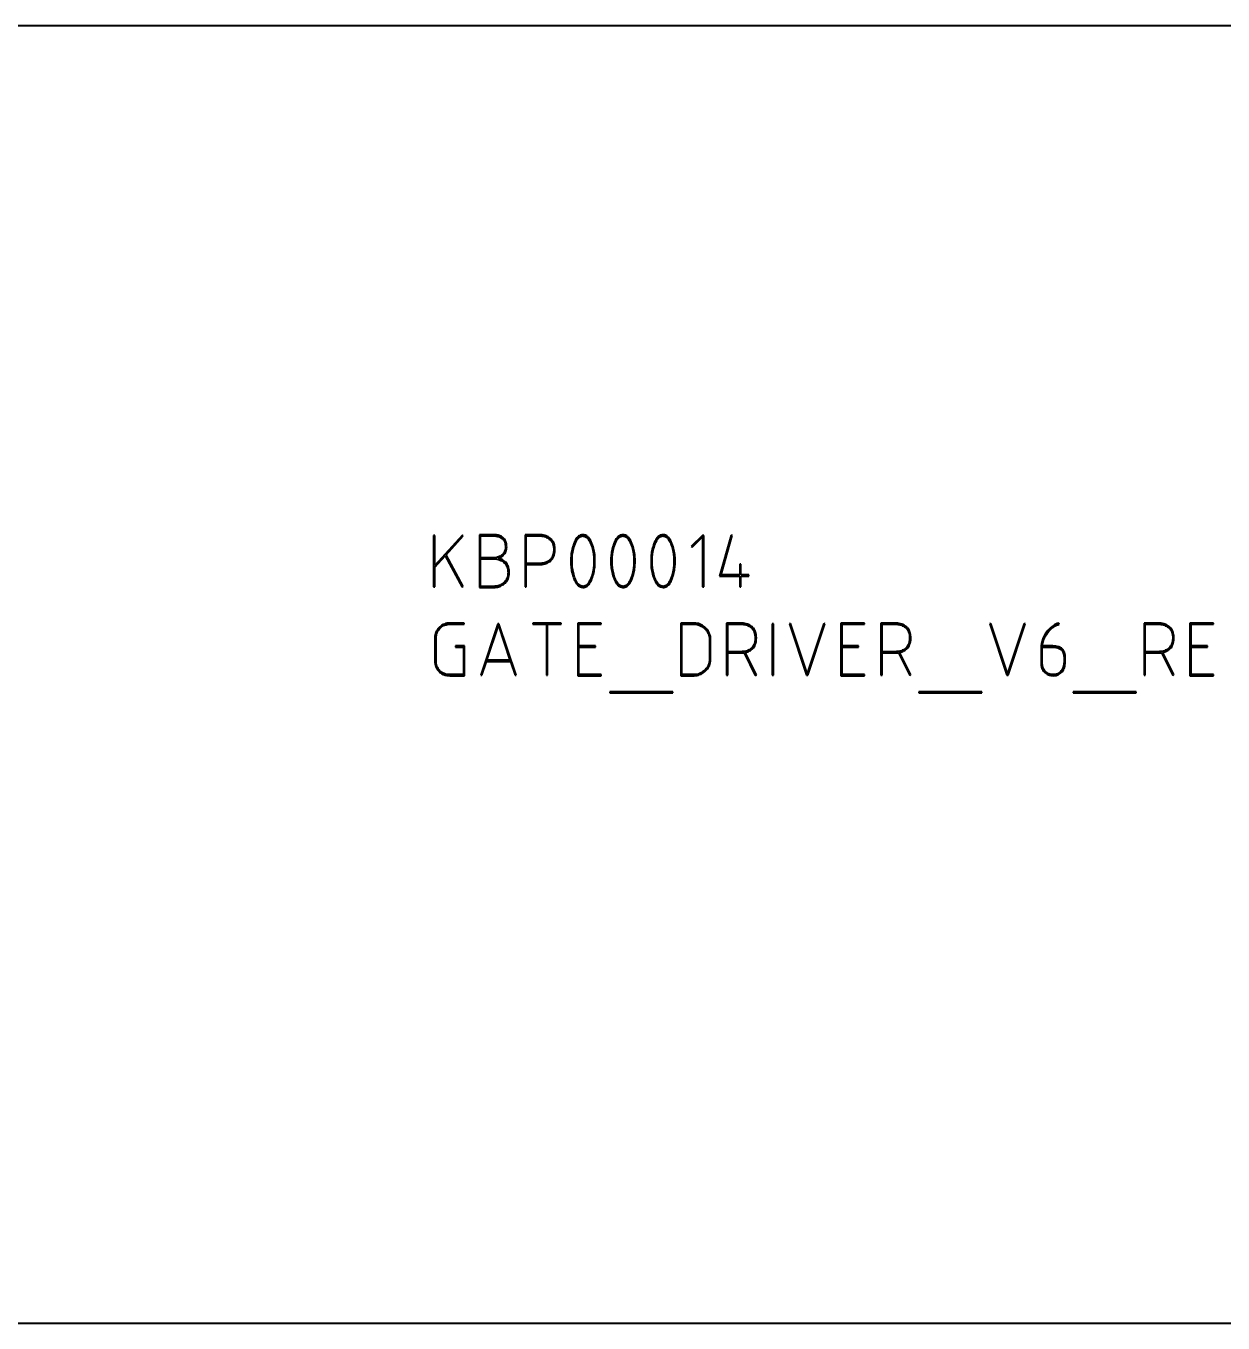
# Model space of a CAD drawing. Header units: millimetres. Extents: x 0 to 4752, y 0 to 3360.
# Drawn here: x 3762.28 to 3806.59, y 1006.83 to 1054.82 of the extents above; entities that cross this region are included whole.
import ezdxf

# ---------------------------------------------------------------- set-up
doc = ezdxf.new("R2010")
doc.units = ezdxf.units.MM
doc.header["$LTSCALE"] = 8
doc.layers.add('가시적인 것(ISO)', color=3, linetype='Continuous', lineweight=40)

msp = doc.modelspace()

# ---------------------------------------------------------------- linework, layer by layer
at = {"layer": '가시적인 것(ISO)'}
for p, q in [((3838.078, 1054.82), (3719.087, 1054.82)), ((3777.414, 1035.971), (3777.371, 1035.971)), ((3777.371, 1035.971), (3777.371, 1034.066)), ((3778.436, 1035.985), (3777.414, 1034.861)), ((3777.414, 1034.861), (3777.414, 1035.971)), ((3777.83, 1035.254), (3778.468, 1035.958)), ((3778.468, 1035.958), (3778.436, 1035.985)), ((3779.615, 1035.994), (3779.065, 1035.994)), ((3779.065, 1035.994), (3779.065, 1034.048)), ((3779.108, 1035.951), (3779.615, 1035.951)), ((3779.108, 1035.147), (3779.108, 1035.951)), ((3781.283, 1035.994), (3780.759, 1035.994)), ((3780.759, 1035.994), (3780.759, 1034.066)), ((3780.802, 1034.936), (3780.802, 1035.951)), ((3780.802, 1035.951), (3781.283, 1035.951)), ((3787.319, 1035.971), (3786.908, 1035.563)), ((3786.937, 1035.533), (3787.325, 1035.919)), ((3787.369, 1035.971), (3787.319, 1035.971)), ((3787.325, 1035.919), (3787.325, 1034.066)), ((3787.369, 1034.066), (3787.369, 1035.971)), ((3788.383, 1035.978), (3787.954, 1034.468)), ((3788.009, 1034.512), (3788.424, 1035.967)), ((3788.424, 1035.967), (3788.383, 1035.978)), ((3777.414, 1034.798), (3777.798, 1035.222)), ((3777.798, 1035.222), (3778.434, 1034.057)), ((3778.47, 1034.076), (3777.83, 1035.254)), ((3779.669, 1035.147), (3779.108, 1035.147)), ((3786.908, 1035.563), (3786.937, 1035.533)), ((3777.414, 1034.066), (3777.414, 1034.798)), ((3779.108, 1035.104), (3779.667, 1035.104)), ((3779.108, 1034.087), (3779.108, 1035.104)), ((3781.283, 1034.936), (3780.802, 1034.936)), ((3780.802, 1034.066), (3780.802, 1034.893)), ((3780.802, 1034.893), (3781.283, 1034.893)), ((3782.453, 1035.097), (3782.453, 1034.943)), ((3782.496, 1034.943), (3782.496, 1035.095)), ((3783.3, 1035.095), (3783.3, 1034.943)), ((3783.343, 1034.943), (3783.343, 1035.097)), ((3783.935, 1035.097), (3783.935, 1034.943)), ((3783.979, 1034.943), (3783.979, 1035.095)), ((3784.782, 1035.095), (3784.782, 1034.943)), ((3784.826, 1034.943), (3784.826, 1035.097)), ((3785.418, 1035.097), (3785.418, 1034.943)), ((3785.461, 1034.943), (3785.461, 1035.095)), ((3786.265, 1035.095), (3786.265, 1034.943)), ((3786.308, 1034.943), (3786.308, 1035.097)), ((3788.745, 1034.913), (3788.701, 1034.913)), ((3788.701, 1034.913), (3788.701, 1034.512)), ((3788.745, 1034.512), (3788.745, 1034.913)), ((3787.954, 1034.468), (3788.701, 1034.468)), ((3788.701, 1034.512), (3788.009, 1034.512)), ((3788.701, 1034.468), (3788.701, 1034.066)), ((3789.04, 1034.512), (3788.745, 1034.512)), ((3788.745, 1034.066), (3788.745, 1034.468)), ((3788.745, 1034.468), (3789.04, 1034.468)), ((3789.04, 1034.468), (3789.04, 1034.512)), ((3777.371, 1034.066), (3777.414, 1034.066)), ((3778.434, 1034.057), (3778.47, 1034.076)), ((3779.065, 1034.048), (3779.615, 1034.048)), ((3779.615, 1034.087), (3779.108, 1034.087)), ((3780.759, 1034.066), (3780.802, 1034.066)), ((3787.325, 1034.066), (3787.369, 1034.066)), ((3788.701, 1034.066), (3788.745, 1034.066)), ((3778.497, 1032.728), (3777.966, 1032.728)), ((3778.497, 1032.685), (3778.497, 1032.728)), ((3781.038, 1032.728), (3781.038, 1032.685)), ((3782.096, 1032.728), (3781.038, 1032.728)), ((3782.096, 1032.685), (3782.096, 1032.728)), ((3782.709, 1032.728), (3782.709, 1030.782)), ((3783.579, 1032.728), (3782.709, 1032.728)), ((3783.579, 1032.685), (3783.579, 1032.728)), ((3787.021, 1032.728), (3786.522, 1032.728)), ((3786.522, 1032.728), (3786.522, 1030.782)), ((3788.74, 1032.728), (3788.215, 1032.728)), ((3788.215, 1032.728), (3788.215, 1030.8)), ((3792.448, 1032.728), (3792.448, 1030.782)), ((3793.317, 1032.728), (3792.448, 1032.728)), ((3793.317, 1032.685), (3793.317, 1032.728)), ((3794.455, 1032.728), (3793.93, 1032.728)), ((3793.93, 1032.728), (3793.93, 1030.8)), ((3800.522, 1032.685), (3800.51, 1032.726)), ((3804.196, 1032.728), (3803.671, 1032.728)), ((3803.671, 1032.728), (3803.671, 1030.8)), ((3805.365, 1032.728), (3805.365, 1030.782)), ((3806.235, 1032.728), (3805.365, 1032.728)), ((3806.235, 1032.685), (3806.235, 1032.728)), ((3777.966, 1032.685), (3778.497, 1032.685)), ((3779.746, 1032.705), (3779.113, 1030.805)), ((3779.337, 1031.35), (3779.767, 1032.639)), ((3779.789, 1032.705), (3779.746, 1032.705)), ((3779.767, 1032.639), (3780.198, 1031.35)), ((3780.423, 1030.805), (3779.789, 1032.705)), ((3781.038, 1032.685), (3781.547, 1032.685)), ((3781.547, 1032.685), (3781.547, 1030.8)), ((3781.59, 1030.8), (3781.59, 1032.685)), ((3781.59, 1032.685), (3782.096, 1032.685)), ((3782.752, 1031.881), (3782.752, 1032.685)), ((3782.752, 1032.685), (3783.579, 1032.685)), ((3786.565, 1030.821), (3786.565, 1032.685)), ((3786.565, 1032.685), (3787.021, 1032.685)), ((3788.259, 1031.67), (3788.259, 1032.685)), ((3788.259, 1032.685), (3788.74, 1032.685)), ((3789.909, 1032.705), (3789.909, 1030.8)), ((3789.952, 1032.705), (3789.909, 1032.705)), ((3789.952, 1030.8), (3789.952, 1032.705)), ((3790.586, 1032.712), (3790.545, 1032.698)), ((3790.545, 1032.698), (3791.178, 1030.8)), ((3791.199, 1030.868), (3790.586, 1032.712)), ((3791.816, 1032.712), (3791.199, 1030.868)), ((3791.222, 1030.8), (3791.855, 1032.698)), ((3791.855, 1032.698), (3791.816, 1032.712)), ((3792.491, 1031.881), (3792.491, 1032.685)), ((3792.491, 1032.685), (3793.317, 1032.685)), ((3793.974, 1032.685), (3794.455, 1032.685)), ((3793.974, 1031.67), (3793.974, 1032.685)), ((3797.997, 1032.712), (3797.956, 1032.698)), ((3797.956, 1032.698), (3798.59, 1030.8)), ((3798.61, 1030.868), (3797.997, 1032.712)), ((3799.228, 1032.712), (3798.61, 1030.868)), ((3798.633, 1030.8), (3799.266, 1032.698)), ((3799.266, 1032.698), (3799.228, 1032.712)), ((3803.714, 1031.67), (3803.714, 1032.685)), ((3803.714, 1032.685), (3804.196, 1032.685)), ((3805.408, 1031.881), (3805.408, 1032.685)), ((3805.408, 1032.685), (3806.235, 1032.685)), ((3777.417, 1032.176), (3777.417, 1031.331)), ((3777.46, 1031.331), (3777.46, 1032.176)), ((3778.518, 1031.881), (3778.179, 1031.881)), ((3778.179, 1031.881), (3778.179, 1031.84)), ((3778.179, 1031.84), (3778.477, 1031.84)), ((3778.477, 1031.84), (3778.477, 1030.821)), ((3778.518, 1030.782), (3778.518, 1031.881)), ((3783.365, 1031.881), (3782.752, 1031.881)), ((3782.752, 1030.821), (3782.752, 1031.84)), ((3782.752, 1031.84), (3783.365, 1031.84)), ((3783.365, 1031.84), (3783.365, 1031.881)), ((3787.582, 1032.124), (3787.582, 1031.384)), ((3787.623, 1031.384), (3787.623, 1032.124)), ((3793.104, 1031.881), (3792.491, 1031.881)), ((3792.491, 1030.821), (3792.491, 1031.84)), ((3792.491, 1031.84), (3793.104, 1031.84)), ((3793.104, 1031.84), (3793.104, 1031.881)), ((3799.859, 1031.79), (3799.859, 1031.202)), ((3799.902, 1031.808), (3799.902, 1031.822)), ((3799.902, 1031.202), (3799.902, 1031.808)), ((3799.904, 1031.838), (3800.286, 1031.838)), ((3800.286, 1031.881), (3799.906, 1031.881)), ((3806.021, 1031.881), (3805.408, 1031.881)), ((3805.408, 1030.821), (3805.408, 1031.84)), ((3805.408, 1031.84), (3806.021, 1031.84)), ((3806.021, 1031.84), (3806.021, 1031.881)), ((3779.154, 1030.796), (3779.324, 1031.309)), ((3779.324, 1031.309), (3780.212, 1031.309)), ((3780.198, 1031.35), (3779.337, 1031.35)), ((3780.212, 1031.309), (3780.384, 1030.796)), ((3788.74, 1031.67), (3788.259, 1031.67)), ((3788.259, 1030.8), (3788.259, 1031.627)), ((3788.259, 1031.627), (3788.74, 1031.627)), ((3788.862, 1031.633), (3789.278, 1030.793)), ((3789.317, 1030.809), (3788.906, 1031.643)), ((3794.455, 1031.67), (3793.974, 1031.67)), ((3793.974, 1030.8), (3793.974, 1031.627)), ((3793.974, 1031.627), (3794.455, 1031.627)), ((3794.577, 1031.633), (3794.993, 1030.793)), ((3795.032, 1030.809), (3794.621, 1031.643)), ((3800.706, 1031.472), (3800.706, 1031.277)), ((3800.749, 1031.277), (3800.749, 1031.472)), ((3804.196, 1031.67), (3803.714, 1031.67)), ((3803.714, 1030.8), (3803.714, 1031.627)), ((3803.714, 1031.627), (3804.196, 1031.627)), ((3804.318, 1031.633), (3804.734, 1030.793)), ((3804.772, 1030.809), (3804.361, 1031.643)), ((3778.477, 1030.821), (3777.966, 1030.821)), ((3783.579, 1030.821), (3782.752, 1030.821)), ((3783.579, 1030.782), (3783.579, 1030.821)), ((3787.021, 1030.821), (3786.565, 1030.821)), ((3789.278, 1030.793), (3789.317, 1030.809)), ((3793.317, 1030.821), (3792.491, 1030.821)), ((3793.317, 1030.782), (3793.317, 1030.821)), ((3794.993, 1030.793), (3795.032, 1030.809)), ((3804.734, 1030.793), (3804.772, 1030.809)), ((3806.235, 1030.821), (3805.408, 1030.821)), ((3806.235, 1030.782), (3806.235, 1030.821)), ((3777.966, 1030.782), (3778.518, 1030.782)), ((3779.113, 1030.805), (3779.154, 1030.796)), ((3780.384, 1030.796), (3780.423, 1030.805)), ((3781.547, 1030.8), (3781.59, 1030.8)), ((3782.709, 1030.782), (3783.579, 1030.782)), ((3786.522, 1030.782), (3787.021, 1030.782)), ((3788.215, 1030.8), (3788.259, 1030.8)), ((3789.909, 1030.8), (3789.952, 1030.8)), ((3791.178, 1030.8), (3791.222, 1030.8)), ((3792.448, 1030.782), (3793.317, 1030.782)), ((3793.93, 1030.8), (3793.974, 1030.8)), ((3798.59, 1030.8), (3798.633, 1030.8)), ((3803.671, 1030.8), (3803.714, 1030.8)), ((3805.365, 1030.782), (3806.235, 1030.782)), ((3786.226, 1030.189), (3783.897, 1030.189)), ((3783.897, 1030.189), (3783.897, 1030.146)), ((3783.897, 1030.146), (3786.226, 1030.146)), ((3786.226, 1030.146), (3786.226, 1030.189)), ((3797.659, 1030.189), (3795.329, 1030.189)), ((3795.329, 1030.189), (3795.329, 1030.146)), ((3795.329, 1030.146), (3797.659, 1030.146)), ((3797.659, 1030.146), (3797.659, 1030.189)), ((3803.376, 1030.189), (3801.046, 1030.189)), ((3801.046, 1030.189), (3801.046, 1030.146)), ((3801.046, 1030.146), (3803.376, 1030.146)), ((3803.376, 1030.146), (3803.376, 1030.189)), ((3719.087, 1006.831), (3838.078, 1006.831))]:
    msp.add_line(p, q, dxfattribs=at)
for points, knots in [([(3779.885, 1035.926), (3779.845, 1035.949), (3779.804, 1035.966), (3779.712, 1035.989), (3779.663, 1035.994), (3779.615, 1035.994)], [-0.02831344, -0.02831344, -0.02831344, -0.02831344, -0.01463684, -0.01463684, 0, 0, 0, 0]), ([(3779.615, 1035.951), (3779.659, 1035.951), (3779.704, 1035.946), (3779.788, 1035.925), (3779.826, 1035.909), (3779.862, 1035.887)], [-0.02598384, -0.02598384, -0.02598384, -0.02598384, -0.01259598, -0.01259598, 0, 0, 0, 0]), ([(3779.862, 1035.887), (3779.894, 1035.869), (3779.922, 1035.846), (3779.97, 1035.791), (3779.988, 1035.76), (3780.024, 1035.671), (3780.032, 1035.609), (3780.032, 1035.549)], [-0.039946, -0.039946, -0.039946, -0.039946, -0.02896492, -0.02896492, -0.0180864, -0.0180864, 0, 0, 0, 0]), ([(3780.076, 1035.549), (3780.076, 1035.6), (3780.07, 1035.651), (3780.044, 1035.746), (3780.024, 1035.789), (3779.965, 1035.868), (3779.928, 1035.9), (3779.885, 1035.926)], [-0.04466801, -0.04466801, -0.04466801, -0.04466801, -0.0294126, -0.0294126, -0.01508267, -0.01508267, 0, 0, 0, 0]), ([(3781.654, 1035.892), (3781.602, 1035.927), (3781.546, 1035.952), (3781.42, 1035.987), (3781.352, 1035.994), (3781.283, 1035.994)], [-0.03913047, -0.03913047, -0.03913047, -0.03913047, -0.02048639, -0.02048639, 0, 0, 0, 0]), ([(3781.283, 1035.951), (3781.348, 1035.951), (3781.412, 1035.944), (3781.53, 1035.912), (3781.581, 1035.889), (3781.629, 1035.856)], [-0.03649195, -0.03649195, -0.03649195, -0.03649195, -0.01723701, -0.01723701, 0, 0, 0, 0]), ([(3781.629, 1035.856), (3781.662, 1035.833), (3781.692, 1035.806), (3781.744, 1035.743), (3781.764, 1035.708), (3781.809, 1035.598), (3781.819, 1035.52), (3781.819, 1035.442)], [-0.04762538, -0.04762538, -0.04762538, -0.04762538, -0.03541583, -0.03541583, -0.02321069, -0.02321069, 0, 0, 0, 0]), ([(3781.86, 1035.442), (3781.86, 1035.502), (3781.854, 1035.562), (3781.827, 1035.671), (3781.807, 1035.719), (3781.745, 1035.815), (3781.703, 1035.857), (3781.654, 1035.892)], [-0.05191243, -0.05191243, -0.05191243, -0.05191243, -0.03408186, -0.03408186, -0.01820707, -0.01820707, 0, 0, 0, 0]), ([(3782.678, 1035.883), (3782.64, 1035.834), (3782.61, 1035.778), (3782.555, 1035.653), (3782.531, 1035.579), (3782.512, 1035.506)], [-0.04102127, -0.04102127, -0.04102127, -0.04102127, -0.02255906, -0.02255906, 0, 0, 0, 0]), ([(3782.564, 1035.533), (3782.588, 1035.615), (3782.62, 1035.704), (3782.685, 1035.817), (3782.713, 1035.857), (3782.768, 1035.907), (3782.792, 1035.924), (3782.844, 1035.946), (3782.871, 1035.951), (3782.898, 1035.951)], [-0.05633174, -0.05633174, -0.05633174, -0.05633174, -0.03065554, -0.03065554, -0.01692321, -0.01692321, -0.00818266, -0.00818266, 0, 0, 0, 0]), ([(3782.898, 1035.994), (3782.874, 1035.994), (3782.85, 1035.992), (3782.805, 1035.98), (3782.784, 1035.972), (3782.73, 1035.941), (3782.702, 1035.914), (3782.678, 1035.883)], [-0.02578135, -0.02578135, -0.02578135, -0.02578135, -0.01863823, -0.01863823, -0.01176064, -0.01176064, 0, 0, 0, 0]), ([(3783.272, 1035.547), (3783.248, 1035.63), (3783.216, 1035.718), (3783.148, 1035.839), (3783.116, 1035.884), (3783.053, 1035.943), (3783.025, 1035.962), (3782.963, 1035.988), (3782.931, 1035.994), (3782.898, 1035.994)], [-0.06191024, -0.06191024, -0.06191024, -0.06191024, -0.03585784, -0.03585784, -0.0202121, -0.0202121, -0.00990519, -0.00990519, 0, 0, 0, 0]), ([(3782.898, 1035.951), (3782.915, 1035.951), (3782.932, 1035.949), (3782.966, 1035.94), (3782.983, 1035.933), (3783.033, 1035.906), (3783.062, 1035.878), (3783.147, 1035.772), (3783.195, 1035.663), (3783.234, 1035.533)], [-0.07270996, -0.07270996, -0.07270996, -0.07270996, -0.06526312, -0.06526312, -0.05772569, -0.05772569, -0.0407092, -0.0407092, 0, 0, 0, 0]), ([(3784.16, 1035.883), (3784.123, 1035.834), (3784.093, 1035.778), (3784.037, 1035.653), (3784.014, 1035.579), (3783.994, 1035.506)], [-0.04102127, -0.04102127, -0.04102127, -0.04102127, -0.02255906, -0.02255906, 0, 0, 0, 0]), ([(3784.047, 1035.533), (3784.071, 1035.615), (3784.103, 1035.704), (3784.168, 1035.817), (3784.196, 1035.857), (3784.251, 1035.907), (3784.275, 1035.924), (3784.327, 1035.946), (3784.353, 1035.951), (3784.38, 1035.951)], [-0.05633174, -0.05633174, -0.05633174, -0.05633174, -0.03065554, -0.03065554, -0.01692321, -0.01692321, -0.00818266, -0.00818266, 0, 0, 0, 0]), ([(3784.38, 1035.994), (3784.357, 1035.994), (3784.333, 1035.992), (3784.288, 1035.98), (3784.267, 1035.972), (3784.213, 1035.941), (3784.184, 1035.914), (3784.16, 1035.883)], [-0.02578135, -0.02578135, -0.02578135, -0.02578135, -0.01863823, -0.01863823, -0.01176064, -0.01176064, 0, 0, 0, 0]), ([(3784.755, 1035.547), (3784.731, 1035.63), (3784.698, 1035.718), (3784.63, 1035.839), (3784.599, 1035.884), (3784.536, 1035.943), (3784.507, 1035.962), (3784.445, 1035.988), (3784.414, 1035.994), (3784.38, 1035.994)], [-0.06191024, -0.06191024, -0.06191024, -0.06191024, -0.03585784, -0.03585784, -0.0202121, -0.0202121, -0.00990519, -0.00990519, 0, 0, 0, 0]), ([(3784.38, 1035.951), (3784.398, 1035.951), (3784.415, 1035.949), (3784.449, 1035.94), (3784.465, 1035.933), (3784.516, 1035.906), (3784.545, 1035.878), (3784.63, 1035.772), (3784.678, 1035.663), (3784.717, 1035.533)], [-0.07270996, -0.07270996, -0.07270996, -0.07270996, -0.06526312, -0.06526312, -0.05772569, -0.05772569, -0.0407092, -0.0407092, 0, 0, 0, 0]), ([(3785.643, 1035.883), (3785.606, 1035.834), (3785.575, 1035.778), (3785.52, 1035.653), (3785.496, 1035.579), (3785.477, 1035.506)], [-0.04102127, -0.04102127, -0.04102127, -0.04102127, -0.02255906, -0.02255906, 0, 0, 0, 0]), ([(3785.529, 1035.533), (3785.553, 1035.615), (3785.585, 1035.704), (3785.651, 1035.817), (3785.678, 1035.857), (3785.734, 1035.907), (3785.758, 1035.924), (3785.81, 1035.946), (3785.836, 1035.951), (3785.863, 1035.951)], [-0.05633174, -0.05633174, -0.05633174, -0.05633174, -0.03065554, -0.03065554, -0.01692321, -0.01692321, -0.00818266, -0.00818266, 0, 0, 0, 0]), ([(3785.863, 1035.994), (3785.839, 1035.994), (3785.816, 1035.992), (3785.77, 1035.98), (3785.749, 1035.972), (3785.695, 1035.941), (3785.667, 1035.914), (3785.643, 1035.883)], [-0.02578135, -0.02578135, -0.02578135, -0.02578135, -0.01863823, -0.01863823, -0.01176064, -0.01176064, 0, 0, 0, 0]), ([(3786.238, 1035.547), (3786.213, 1035.63), (3786.181, 1035.718), (3786.113, 1035.839), (3786.082, 1035.884), (3786.018, 1035.943), (3785.99, 1035.962), (3785.928, 1035.988), (3785.896, 1035.994), (3785.863, 1035.994)], [-0.06191024, -0.06191024, -0.06191024, -0.06191024, -0.03585784, -0.03585784, -0.0202121, -0.0202121, -0.00990519, -0.00990519, 0, 0, 0, 0]), ([(3785.863, 1035.951), (3785.881, 1035.951), (3785.898, 1035.949), (3785.932, 1035.94), (3785.948, 1035.933), (3785.998, 1035.906), (3786.028, 1035.878), (3786.112, 1035.772), (3786.16, 1035.663), (3786.199, 1035.533)], [-0.07270996, -0.07270996, -0.07270996, -0.07270996, -0.06526312, -0.06526312, -0.05772569, -0.05772569, -0.0407092, -0.0407092, 0, 0, 0, 0]), ([(3779.869, 1035.229), (3779.83, 1035.202), (3779.786, 1035.175), (3779.718, 1035.153), (3779.694, 1035.147), (3779.669, 1035.147)], [-0.02152726, -0.02152726, -0.02152726, -0.02152726, -0.00736275, -0.00736275, 0, 0, 0, 0]), ([(3779.767, 1035.129), (3779.804, 1035.143), (3779.841, 1035.16), (3779.907, 1035.2), (3779.936, 1035.222), (3779.997, 1035.284), (3780.024, 1035.325), (3780.066, 1035.428), (3780.076, 1035.488), (3780.076, 1035.549)], [-0.05637905, -0.05637905, -0.05637905, -0.05637905, -0.04430358, -0.04430358, -0.03341956, -0.03341956, -0.01823548, -0.01823548, 0, 0, 0, 0]), ([(3780.166, 1034.598), (3780.166, 1034.655), (3780.161, 1034.713), (3780.135, 1034.818), (3780.117, 1034.866), (3780.06, 1034.959), (3780.021, 1035.001), (3779.912, 1035.081), (3779.841, 1035.11), (3779.767, 1035.129)], [-0.07291305, -0.07291305, -0.07291305, -0.07291305, -0.05570393, -0.05570393, -0.04044917, -0.04044917, -0.02288196, -0.02288196, 0, 0, 0, 0]), ([(3780.032, 1035.549), (3780.032, 1035.511), (3780.028, 1035.473), (3780.009, 1035.402), (3779.995, 1035.37), (3779.948, 1035.296), (3779.911, 1035.259), (3779.869, 1035.229)], [-0.03773779, -0.03773779, -0.03773779, -0.03773779, -0.02634743, -0.02634743, -0.015636, -0.015636, 0, 0, 0, 0]), ([(3781.819, 1035.442), (3781.819, 1035.386), (3781.814, 1035.328), (3781.787, 1035.225), (3781.768, 1035.18), (3781.711, 1035.093), (3781.673, 1035.057), (3781.629, 1035.027)], [-0.04801593, -0.04801593, -0.04801593, -0.04801593, -0.0310158, -0.0310158, -0.01606206, -0.01606206, 0, 0, 0, 0]), ([(3781.654, 1034.991), (3781.69, 1035.015), (3781.722, 1035.045), (3781.778, 1035.113), (3781.799, 1035.151), (3781.849, 1035.27), (3781.86, 1035.357), (3781.86, 1035.442)], [-0.05195557, -0.05195557, -0.05195557, -0.05195557, -0.03878219, -0.03878219, -0.02557719, -0.02557719, 0, 0, 0, 0]), ([(3782.512, 1035.506), (3782.493, 1035.437), (3782.478, 1035.366), (3782.458, 1035.229), (3782.453, 1035.163), (3782.453, 1035.097)], [-0.04138333, -0.04138333, -0.04138333, -0.04138333, -0.01982119, -0.01982119, 0, 0, 0, 0]), ([(3782.496, 1035.095), (3782.496, 1035.166), (3782.502, 1035.237), (3782.525, 1035.384), (3782.542, 1035.459), (3782.564, 1035.533)], [-0.04448733, -0.04448733, -0.04448733, -0.04448733, -0.02310427, -0.02310427, 0, 0, 0, 0]), ([(3783.234, 1035.533), (3783.255, 1035.459), (3783.272, 1035.384), (3783.294, 1035.237), (3783.3, 1035.166), (3783.3, 1035.095)], [-0.04444553, -0.04444553, -0.04444553, -0.04444553, -0.02137708, -0.02137708, 0, 0, 0, 0]), ([(3783.343, 1035.097), (3783.343, 1035.172), (3783.337, 1035.245), (3783.313, 1035.396), (3783.295, 1035.472), (3783.272, 1035.547)], [-0.04571208, -0.04571208, -0.04571208, -0.04571208, -0.02345059, -0.02345059, 0, 0, 0, 0]), ([(3783.994, 1035.506), (3783.976, 1035.437), (3783.96, 1035.366), (3783.941, 1035.229), (3783.935, 1035.163), (3783.935, 1035.097)], [-0.04138333, -0.04138333, -0.04138333, -0.04138333, -0.01982119, -0.01982119, 0, 0, 0, 0]), ([(3783.979, 1035.095), (3783.979, 1035.166), (3783.985, 1035.237), (3784.007, 1035.384), (3784.025, 1035.459), (3784.047, 1035.533)], [-0.04448733, -0.04448733, -0.04448733, -0.04448733, -0.02310427, -0.02310427, 0, 0, 0, 0]), ([(3784.717, 1035.533), (3784.738, 1035.459), (3784.754, 1035.384), (3784.777, 1035.237), (3784.782, 1035.166), (3784.782, 1035.095)], [-0.04444553, -0.04444553, -0.04444553, -0.04444553, -0.02137708, -0.02137708, 0, 0, 0, 0]), ([(3784.826, 1035.097), (3784.826, 1035.172), (3784.819, 1035.245), (3784.796, 1035.396), (3784.778, 1035.472), (3784.755, 1035.547)], [-0.04571208, -0.04571208, -0.04571208, -0.04571208, -0.02345059, -0.02345059, 0, 0, 0, 0]), ([(3785.477, 1035.506), (3785.458, 1035.437), (3785.443, 1035.366), (3785.423, 1035.229), (3785.418, 1035.163), (3785.418, 1035.097)], [-0.04138333, -0.04138333, -0.04138333, -0.04138333, -0.01982119, -0.01982119, 0, 0, 0, 0]), ([(3785.461, 1035.095), (3785.461, 1035.166), (3785.467, 1035.237), (3785.49, 1035.384), (3785.508, 1035.459), (3785.529, 1035.533)], [-0.04448733, -0.04448733, -0.04448733, -0.04448733, -0.02310427, -0.02310427, 0, 0, 0, 0]), ([(3786.199, 1035.533), (3786.22, 1035.459), (3786.237, 1035.384), (3786.259, 1035.237), (3786.265, 1035.166), (3786.265, 1035.095)], [-0.04444553, -0.04444553, -0.04444553, -0.04444553, -0.02137708, -0.02137708, 0, 0, 0, 0]), ([(3786.308, 1035.097), (3786.308, 1035.172), (3786.302, 1035.245), (3786.279, 1035.396), (3786.261, 1035.472), (3786.238, 1035.547)], [-0.04571208, -0.04571208, -0.04571208, -0.04571208, -0.02345059, -0.02345059, 0, 0, 0, 0]), ([(3779.667, 1035.104), (3779.734, 1035.093), (3779.801, 1035.074), (3779.913, 1035.021), (3779.96, 1034.99), (3780.038, 1034.91), (3780.068, 1034.864), (3780.115, 1034.743), (3780.125, 1034.669), (3780.125, 1034.596)], [-0.07603749, -0.07603749, -0.07603749, -0.07603749, -0.05571101, -0.05571101, -0.03874979, -0.03874979, -0.02208859, -0.02208859, 0, 0, 0, 0]), ([(3781.629, 1035.027), (3781.582, 1034.995), (3781.53, 1034.973), (3781.413, 1034.942), (3781.348, 1034.936), (3781.283, 1034.936)], [-0.03625804, -0.03625804, -0.03625804, -0.03625804, -0.01930245, -0.01930245, 0, 0, 0, 0]), ([(3781.283, 1034.893), (3781.352, 1034.893), (3781.421, 1034.9), (3781.546, 1034.933), (3781.602, 1034.957), (3781.654, 1034.991)], [-0.03893315, -0.03893315, -0.03893315, -0.03893315, -0.01838193, -0.01838193, 0, 0, 0, 0]), ([(3782.453, 1034.943), (3782.453, 1034.868), (3782.459, 1034.794), (3782.482, 1034.644), (3782.5, 1034.568), (3782.523, 1034.493)], [-0.04573048, -0.04573048, -0.04573048, -0.04573048, -0.02334982, -0.02334982, 0, 0, 0, 0]), ([(3782.557, 1034.53), (3782.538, 1034.6), (3782.522, 1034.673), (3782.502, 1034.811), (3782.496, 1034.877), (3782.496, 1034.943)], [-0.0418165, -0.0418165, -0.0418165, -0.0418165, -0.01980191, -0.01980191, 0, 0, 0, 0]), ([(3783.3, 1034.943), (3783.3, 1034.872), (3783.294, 1034.801), (3783.272, 1034.654), (3783.255, 1034.579), (3783.234, 1034.505)], [-0.04444184, -0.04444184, -0.04444184, -0.04444184, -0.02306653, -0.02306653, 0, 0, 0, 0]), ([(3783.284, 1034.534), (3783.302, 1034.605), (3783.318, 1034.677), (3783.337, 1034.813), (3783.343, 1034.878), (3783.343, 1034.943)], [-0.0412909, -0.0412909, -0.0412909, -0.0412909, -0.0194387, -0.0194387, 0, 0, 0, 0]), ([(3783.935, 1034.943), (3783.935, 1034.868), (3783.942, 1034.794), (3783.965, 1034.644), (3783.983, 1034.568), (3784.006, 1034.493)], [-0.04573048, -0.04573048, -0.04573048, -0.04573048, -0.02334982, -0.02334982, 0, 0, 0, 0]), ([(3784.04, 1034.53), (3784.021, 1034.6), (3784.005, 1034.673), (3783.984, 1034.811), (3783.979, 1034.877), (3783.979, 1034.943)], [-0.0418165, -0.0418165, -0.0418165, -0.0418165, -0.01980191, -0.01980191, 0, 0, 0, 0]), ([(3784.782, 1034.943), (3784.782, 1034.872), (3784.777, 1034.801), (3784.754, 1034.654), (3784.738, 1034.579), (3784.717, 1034.505)], [-0.04444184, -0.04444184, -0.04444184, -0.04444184, -0.02306653, -0.02306653, 0, 0, 0, 0]), ([(3784.766, 1034.534), (3784.785, 1034.605), (3784.8, 1034.677), (3784.82, 1034.813), (3784.826, 1034.878), (3784.826, 1034.943)], [-0.0412909, -0.0412909, -0.0412909, -0.0412909, -0.0194387, -0.0194387, 0, 0, 0, 0]), ([(3785.418, 1034.943), (3785.418, 1034.868), (3785.424, 1034.794), (3785.448, 1034.644), (3785.466, 1034.568), (3785.489, 1034.493)], [-0.04573048, -0.04573048, -0.04573048, -0.04573048, -0.02334982, -0.02334982, 0, 0, 0, 0]), ([(3785.523, 1034.53), (3785.503, 1034.6), (3785.487, 1034.673), (3785.467, 1034.811), (3785.461, 1034.877), (3785.461, 1034.943)], [-0.0418165, -0.0418165, -0.0418165, -0.0418165, -0.01980191, -0.01980191, 0, 0, 0, 0]), ([(3786.265, 1034.943), (3786.265, 1034.872), (3786.259, 1034.801), (3786.237, 1034.654), (3786.22, 1034.579), (3786.199, 1034.505)], [-0.04444184, -0.04444184, -0.04444184, -0.04444184, -0.02306653, -0.02306653, 0, 0, 0, 0]), ([(3786.249, 1034.534), (3786.268, 1034.605), (3786.283, 1034.677), (3786.303, 1034.813), (3786.308, 1034.878), (3786.308, 1034.943)], [-0.0412909, -0.0412909, -0.0412909, -0.0412909, -0.0194387, -0.0194387, 0, 0, 0, 0]), ([(3779.901, 1034.171), (3779.856, 1034.144), (3779.809, 1034.123), (3779.712, 1034.094), (3779.664, 1034.087), (3779.615, 1034.087)], [-0.03032451, -0.03032451, -0.03032451, -0.03032451, -0.01471705, -0.01471705, 0, 0, 0, 0]), ([(3780.125, 1034.596), (3780.125, 1034.539), (3780.119, 1034.482), (3780.088, 1034.377), (3780.066, 1034.331), (3779.999, 1034.241), (3779.953, 1034.202), (3779.901, 1034.171)], [-0.05083815, -0.05083815, -0.05083815, -0.05083815, -0.03377427, -0.03377427, -0.0182625, -0.0182625, 0, 0, 0, 0]), ([(3779.921, 1034.137), (3779.968, 1034.164), (3780.01, 1034.197), (3780.08, 1034.277), (3780.107, 1034.321), (3780.155, 1034.441), (3780.166, 1034.52), (3780.166, 1034.598)], [-0.05521554, -0.05521554, -0.05521554, -0.05521554, -0.03907255, -0.03907255, -0.02341776, -0.02341776, 0, 0, 0, 0]), ([(3782.523, 1034.493), (3782.548, 1034.411), (3782.58, 1034.324), (3782.648, 1034.204), (3782.68, 1034.159), (3782.744, 1034.1), (3782.772, 1034.08), (3782.834, 1034.054), (3782.865, 1034.048), (3782.898, 1034.048)], [-0.06166818, -0.06166818, -0.06166818, -0.06166818, -0.03584581, -0.03584581, -0.02010488, -0.02010488, -0.00982099, -0.00982099, 0, 0, 0, 0]), ([(3782.898, 1034.087), (3782.88, 1034.087), (3782.862, 1034.089), (3782.827, 1034.099), (3782.81, 1034.106), (3782.758, 1034.135), (3782.728, 1034.165), (3782.642, 1034.276), (3782.595, 1034.392), (3782.557, 1034.53)], [-0.0762614, -0.0762614, -0.0762614, -0.0762614, -0.06845659, -0.06845659, -0.06057932, -0.06057932, -0.04277213, -0.04277213, 0, 0, 0, 0]), ([(3783.234, 1034.505), (3783.21, 1034.424), (3783.177, 1034.336), (3783.112, 1034.222), (3783.084, 1034.182), (3783.028, 1034.131), (3783.004, 1034.114), (3782.951, 1034.092), (3782.925, 1034.087), (3782.898, 1034.087)], [-0.05646256, -0.05646256, -0.05646256, -0.05646256, -0.03091107, -0.03091107, -0.01701049, -0.01701049, -0.00820816, -0.00820816, 0, 0, 0, 0]), ([(3783.12, 1034.16), (3783.158, 1034.207), (3783.188, 1034.262), (3783.242, 1034.387), (3783.266, 1034.461), (3783.284, 1034.534)], [-0.04069667, -0.04069667, -0.04069667, -0.04069667, -0.02252364, -0.02252364, 0, 0, 0, 0]), ([(3784.006, 1034.493), (3784.031, 1034.411), (3784.063, 1034.324), (3784.131, 1034.204), (3784.163, 1034.159), (3784.226, 1034.1), (3784.254, 1034.08), (3784.316, 1034.054), (3784.348, 1034.048), (3784.38, 1034.048)], [-0.06166818, -0.06166818, -0.06166818, -0.06166818, -0.03584581, -0.03584581, -0.02010488, -0.02010488, -0.00982099, -0.00982099, 0, 0, 0, 0]), ([(3784.38, 1034.087), (3784.362, 1034.087), (3784.345, 1034.089), (3784.309, 1034.099), (3784.293, 1034.106), (3784.241, 1034.135), (3784.21, 1034.165), (3784.125, 1034.276), (3784.077, 1034.392), (3784.04, 1034.53)], [-0.0762614, -0.0762614, -0.0762614, -0.0762614, -0.06845659, -0.06845659, -0.06057932, -0.06057932, -0.04277213, -0.04277213, 0, 0, 0, 0]), ([(3784.717, 1034.505), (3784.692, 1034.424), (3784.66, 1034.336), (3784.595, 1034.222), (3784.566, 1034.182), (3784.511, 1034.131), (3784.486, 1034.114), (3784.434, 1034.092), (3784.408, 1034.087), (3784.38, 1034.087)], [-0.05646256, -0.05646256, -0.05646256, -0.05646256, -0.03091107, -0.03091107, -0.01701049, -0.01701049, -0.00820816, -0.00820816, 0, 0, 0, 0]), ([(3784.603, 1034.16), (3784.641, 1034.207), (3784.671, 1034.262), (3784.725, 1034.387), (3784.748, 1034.461), (3784.766, 1034.534)], [-0.04069667, -0.04069667, -0.04069667, -0.04069667, -0.02252364, -0.02252364, 0, 0, 0, 0]), ([(3785.489, 1034.493), (3785.513, 1034.411), (3785.546, 1034.324), (3785.614, 1034.204), (3785.645, 1034.159), (3785.709, 1034.1), (3785.737, 1034.08), (3785.799, 1034.054), (3785.83, 1034.048), (3785.863, 1034.048)], [-0.06166818, -0.06166818, -0.06166818, -0.06166818, -0.03584581, -0.03584581, -0.02010488, -0.02010488, -0.00982099, -0.00982099, 0, 0, 0, 0]), ([(3785.863, 1034.087), (3785.845, 1034.087), (3785.827, 1034.089), (3785.792, 1034.099), (3785.775, 1034.106), (3785.723, 1034.135), (3785.693, 1034.165), (3785.607, 1034.276), (3785.56, 1034.392), (3785.523, 1034.53)], [-0.0762614, -0.0762614, -0.0762614, -0.0762614, -0.06845659, -0.06845659, -0.06057932, -0.06057932, -0.04277213, -0.04277213, 0, 0, 0, 0]), ([(3786.199, 1034.505), (3786.175, 1034.424), (3786.143, 1034.336), (3786.077, 1034.222), (3786.049, 1034.182), (3785.993, 1034.131), (3785.969, 1034.114), (3785.917, 1034.092), (3785.891, 1034.087), (3785.863, 1034.087)], [-0.05646256, -0.05646256, -0.05646256, -0.05646256, -0.03091107, -0.03091107, -0.01701049, -0.01701049, -0.00820816, -0.00820816, 0, 0, 0, 0]), ([(3786.086, 1034.16), (3786.123, 1034.207), (3786.153, 1034.262), (3786.208, 1034.387), (3786.231, 1034.461), (3786.249, 1034.534)], [-0.04069667, -0.04069667, -0.04069667, -0.04069667, -0.02252364, -0.02252364, 0, 0, 0, 0]), ([(3779.615, 1034.048), (3779.668, 1034.048), (3779.72, 1034.056), (3779.824, 1034.086), (3779.874, 1034.108), (3779.921, 1034.137)], [-0.03247467, -0.03247467, -0.03247467, -0.03247467, -0.01655191, -0.01655191, 0, 0, 0, 0]), ([(3782.898, 1034.048), (3782.921, 1034.048), (3782.945, 1034.051), (3782.989, 1034.062), (3783.01, 1034.07), (3783.066, 1034.101), (3783.095, 1034.128), (3783.12, 1034.16)], [-0.02596003, -0.02596003, -0.02596003, -0.02596003, -0.01890945, -0.01890945, -0.01209555, -0.01209555, 0, 0, 0, 0]), ([(3784.38, 1034.048), (3784.404, 1034.048), (3784.427, 1034.051), (3784.472, 1034.062), (3784.493, 1034.07), (3784.548, 1034.101), (3784.578, 1034.128), (3784.603, 1034.16)], [-0.02596003, -0.02596003, -0.02596003, -0.02596003, -0.01890945, -0.01890945, -0.01209555, -0.01209555, 0, 0, 0, 0]), ([(3785.863, 1034.048), (3785.887, 1034.048), (3785.91, 1034.051), (3785.955, 1034.062), (3785.976, 1034.07), (3786.031, 1034.101), (3786.061, 1034.128), (3786.086, 1034.16)], [-0.02596003, -0.02596003, -0.02596003, -0.02596003, -0.01890945, -0.01890945, -0.01209555, -0.01209555, 0, 0, 0, 0]), ([(3777.966, 1032.728), (3777.898, 1032.728), (3777.832, 1032.717), (3777.705, 1032.667), (3777.647, 1032.631), (3777.596, 1032.585)], [-0.040997, -0.040997, -0.040997, -0.040997, -0.02065073, -0.02065073, 0, 0, 0, 0]), ([(3787.407, 1032.576), (3787.351, 1032.623), (3787.288, 1032.663), (3787.156, 1032.715), (3787.09, 1032.728), (3787.021, 1032.728)], [-0.04268646, -0.04268646, -0.04268646, -0.04268646, -0.02058836, -0.02058836, 0, 0, 0, 0]), ([(3789.11, 1032.626), (3789.059, 1032.661), (3789.002, 1032.686), (3788.877, 1032.721), (3788.808, 1032.728), (3788.74, 1032.728)], [-0.03913047, -0.03913047, -0.03913047, -0.03913047, -0.02048639, -0.02048639, 0, 0, 0, 0]), ([(3794.825, 1032.626), (3794.774, 1032.661), (3794.717, 1032.686), (3794.592, 1032.721), (3794.523, 1032.728), (3794.455, 1032.728)], [-0.03913047, -0.03913047, -0.03913047, -0.03913047, -0.02048639, -0.02048639, 0, 0, 0, 0]), ([(3800.51, 1032.726), (3800.436, 1032.706), (3800.368, 1032.673), (3800.233, 1032.582), (3800.17, 1032.522), (3800.113, 1032.458)], [-0.04874709, -0.04874709, -0.04874709, -0.04874709, -0.02577981, -0.02577981, 0, 0, 0, 0]), ([(3804.566, 1032.626), (3804.514, 1032.661), (3804.458, 1032.686), (3804.332, 1032.721), (3804.264, 1032.728), (3804.196, 1032.728)], [-0.03913047, -0.03913047, -0.03913047, -0.03913047, -0.02048639, -0.02048639, 0, 0, 0, 0]), ([(3777.596, 1032.585), (3777.566, 1032.558), (3777.538, 1032.528), (3777.492, 1032.464), (3777.473, 1032.43), (3777.429, 1032.325), (3777.417, 1032.251), (3777.417, 1032.176)], [-0.04638181, -0.04638181, -0.04638181, -0.04638181, -0.03426877, -0.03426877, -0.02256514, -0.02256514, 0, 0, 0, 0]), ([(3777.46, 1032.176), (3777.46, 1032.216), (3777.463, 1032.255), (3777.48, 1032.33), (3777.492, 1032.366), (3777.536, 1032.459), (3777.576, 1032.509), (3777.625, 1032.553)], [-0.04280435, -0.04280435, -0.04280435, -0.04280435, -0.03094365, -0.03094365, -0.01970018, -0.01970018, 0, 0, 0, 0]), ([(3777.625, 1032.553), (3777.673, 1032.595), (3777.726, 1032.629), (3777.844, 1032.674), (3777.904, 1032.685), (3777.966, 1032.685)], [-0.03771141, -0.03771141, -0.03771141, -0.03771141, -0.01865409, -0.01865409, 0, 0, 0, 0]), ([(3787.021, 1032.685), (3787.085, 1032.685), (3787.146, 1032.672), (3787.27, 1032.623), (3787.329, 1032.586), (3787.382, 1032.542)], [-0.03989772, -0.03989772, -0.03989772, -0.03989772, -0.02077714, -0.02077714, 0, 0, 0, 0]), ([(3787.382, 1032.542), (3787.417, 1032.512), (3787.45, 1032.48), (3787.504, 1032.408), (3787.526, 1032.371), (3787.57, 1032.265), (3787.582, 1032.195), (3787.582, 1032.124)], [-0.04828147, -0.04828147, -0.04828147, -0.04828147, -0.03447649, -0.03447649, -0.02142757, -0.02142757, 0, 0, 0, 0]), ([(3787.623, 1032.124), (3787.623, 1032.171), (3787.618, 1032.218), (3787.596, 1032.309), (3787.581, 1032.351), (3787.522, 1032.463), (3787.469, 1032.524), (3787.407, 1032.576)], [-0.05217219, -0.05217219, -0.05217219, -0.05217219, -0.0379436, -0.0379436, -0.02427776, -0.02427776, 0, 0, 0, 0]), ([(3788.74, 1032.685), (3788.804, 1032.685), (3788.869, 1032.678), (3788.986, 1032.646), (3789.038, 1032.622), (3789.085, 1032.589)], [-0.03649195, -0.03649195, -0.03649195, -0.03649195, -0.01723701, -0.01723701, 0, 0, 0, 0]), ([(3789.085, 1032.589), (3789.119, 1032.566), (3789.149, 1032.539), (3789.2, 1032.476), (3789.22, 1032.441), (3789.265, 1032.332), (3789.276, 1032.253), (3789.276, 1032.176)], [-0.04762538, -0.04762538, -0.04762538, -0.04762538, -0.03541583, -0.03541583, -0.02321069, -0.02321069, 0, 0, 0, 0]), ([(3789.317, 1032.176), (3789.317, 1032.236), (3789.311, 1032.296), (3789.283, 1032.404), (3789.263, 1032.453), (3789.202, 1032.549), (3789.16, 1032.591), (3789.11, 1032.626)], [-0.05191243, -0.05191243, -0.05191243, -0.05191243, -0.03408186, -0.03408186, -0.01820707, -0.01820707, 0, 0, 0, 0]), ([(3794.455, 1032.685), (3794.519, 1032.685), (3794.584, 1032.678), (3794.701, 1032.646), (3794.753, 1032.622), (3794.8, 1032.589)], [-0.03649195, -0.03649195, -0.03649195, -0.03649195, -0.01723701, -0.01723701, 0, 0, 0, 0]), ([(3794.8, 1032.589), (3794.834, 1032.566), (3794.864, 1032.539), (3794.915, 1032.476), (3794.935, 1032.441), (3794.98, 1032.332), (3794.991, 1032.253), (3794.991, 1032.176)], [-0.04762538, -0.04762538, -0.04762538, -0.04762538, -0.03541583, -0.03541583, -0.02321069, -0.02321069, 0, 0, 0, 0]), ([(3795.032, 1032.176), (3795.032, 1032.236), (3795.026, 1032.296), (3794.998, 1032.404), (3794.978, 1032.453), (3794.917, 1032.549), (3794.875, 1032.591), (3794.825, 1032.626)], [-0.05191243, -0.05191243, -0.05191243, -0.05191243, -0.03408186, -0.03408186, -0.01820707, -0.01820707, 0, 0, 0, 0]), ([(3800.113, 1032.458), (3800.031, 1032.366), (3799.966, 1032.263), (3799.879, 1032.033), (3799.859, 1031.913), (3799.859, 1031.79)], [-0.07382214, -0.07382214, -0.07382214, -0.07382214, -0.03688073, -0.03688073, 0, 0, 0, 0]), ([(3799.906, 1031.881), (3799.914, 1031.981), (3799.938, 1032.078), (3800.02, 1032.266), (3800.078, 1032.352), (3800.147, 1032.43)], [-0.06156848, -0.06156848, -0.06156848, -0.06156848, -0.03132127, -0.03132127, 0, 0, 0, 0]), ([(3800.147, 1032.43), (3800.202, 1032.492), (3800.263, 1032.549), (3800.389, 1032.635), (3800.453, 1032.666), (3800.522, 1032.685)], [-0.04593701, -0.04593701, -0.04593701, -0.04593701, -0.02134147, -0.02134147, 0, 0, 0, 0]), ([(3804.196, 1032.685), (3804.26, 1032.685), (3804.324, 1032.678), (3804.442, 1032.646), (3804.494, 1032.622), (3804.541, 1032.589)], [-0.03649195, -0.03649195, -0.03649195, -0.03649195, -0.01723701, -0.01723701, 0, 0, 0, 0]), ([(3804.541, 1032.589), (3804.574, 1032.566), (3804.604, 1032.539), (3804.656, 1032.476), (3804.676, 1032.441), (3804.721, 1032.332), (3804.731, 1032.253), (3804.731, 1032.176)], [-0.04762538, -0.04762538, -0.04762538, -0.04762538, -0.03541583, -0.03541583, -0.02321069, -0.02321069, 0, 0, 0, 0]), ([(3804.772, 1032.176), (3804.772, 1032.236), (3804.766, 1032.296), (3804.739, 1032.404), (3804.719, 1032.453), (3804.657, 1032.549), (3804.616, 1032.591), (3804.566, 1032.626)], [-0.05191243, -0.05191243, -0.05191243, -0.05191243, -0.03408186, -0.03408186, -0.01820707, -0.01820707, 0, 0, 0, 0]), ([(3788.906, 1031.643), (3788.961, 1031.654), (3789.015, 1031.671), (3789.109, 1031.72), (3789.15, 1031.749), (3789.225, 1031.827), (3789.255, 1031.876), (3789.306, 1032.008), (3789.317, 1032.093), (3789.317, 1032.176)], [-0.07426625, -0.07426625, -0.07426625, -0.07426625, -0.05744813, -0.05744813, -0.04234897, -0.04234897, -0.02488436, -0.02488436, 0, 0, 0, 0]), ([(3789.276, 1032.176), (3789.276, 1032.119), (3789.27, 1032.062), (3789.243, 1031.959), (3789.224, 1031.913), (3789.167, 1031.827), (3789.13, 1031.79), (3789.085, 1031.761)], [-0.04801593, -0.04801593, -0.04801593, -0.04801593, -0.0310158, -0.0310158, -0.01606206, -0.01606206, 0, 0, 0, 0]), ([(3794.621, 1031.643), (3794.676, 1031.654), (3794.73, 1031.671), (3794.824, 1031.72), (3794.865, 1031.749), (3794.94, 1031.827), (3794.97, 1031.876), (3795.021, 1032.008), (3795.032, 1032.093), (3795.032, 1032.176)], [-0.07426625, -0.07426625, -0.07426625, -0.07426625, -0.05744813, -0.05744813, -0.04234897, -0.04234897, -0.02488436, -0.02488436, 0, 0, 0, 0]), ([(3794.991, 1032.176), (3794.991, 1032.119), (3794.985, 1032.062), (3794.958, 1031.959), (3794.939, 1031.913), (3794.882, 1031.827), (3794.845, 1031.79), (3794.8, 1031.761)], [-0.04801593, -0.04801593, -0.04801593, -0.04801593, -0.0310158, -0.0310158, -0.01606206, -0.01606206, 0, 0, 0, 0]), ([(3799.902, 1031.822), (3799.902, 1031.824), (3799.902, 1031.827), (3799.903, 1031.832), (3799.904, 1031.835), (3799.904, 1031.838)], [-0.001598176, -0.001598176, -0.001598176, -0.001598176, -0.000862878, -0.000862878, 0, 0, 0, 0]), ([(3800.749, 1031.472), (3800.749, 1031.51), (3800.746, 1031.549), (3800.732, 1031.619), (3800.722, 1031.651), (3800.689, 1031.717), (3800.665, 1031.75), (3800.6, 1031.809), (3800.558, 1031.831), (3800.442, 1031.873), (3800.362, 1031.881), (3800.286, 1031.881)], [-0.07058949, -0.07058949, -0.07058949, -0.07058949, -0.05923765, -0.05923765, -0.04920869, -0.04920869, -0.03696612, -0.03696612, -0.022767, -0.022767, 0, 0, 0, 0]), ([(3800.286, 1031.838), (3800.33, 1031.838), (3800.376, 1031.835), (3800.458, 1031.82), (3800.495, 1031.809), (3800.563, 1031.777), (3800.593, 1031.756), (3800.645, 1031.701), (3800.665, 1031.669), (3800.699, 1031.582), (3800.706, 1031.527), (3800.706, 1031.472)], [-0.06382517, -0.06382517, -0.06382517, -0.06382517, -0.05038416, -0.05038416, -0.03899352, -0.03899352, -0.0278726, -0.0278726, -0.01634618, -0.01634618, 0, 0, 0, 0]), ([(3804.361, 1031.643), (3804.416, 1031.654), (3804.47, 1031.671), (3804.565, 1031.72), (3804.606, 1031.749), (3804.681, 1031.827), (3804.711, 1031.876), (3804.762, 1032.008), (3804.772, 1032.093), (3804.772, 1032.176)], [-0.07426625, -0.07426625, -0.07426625, -0.07426625, -0.05744813, -0.05744813, -0.04234897, -0.04234897, -0.02488436, -0.02488436, 0, 0, 0, 0]), ([(3804.731, 1032.176), (3804.731, 1032.119), (3804.726, 1032.062), (3804.699, 1031.959), (3804.68, 1031.913), (3804.623, 1031.827), (3804.585, 1031.79), (3804.541, 1031.761)], [-0.04801593, -0.04801593, -0.04801593, -0.04801593, -0.0310158, -0.0310158, -0.01606206, -0.01606206, 0, 0, 0, 0]), ([(3777.417, 1031.331), (3777.417, 1031.255), (3777.429, 1031.179), (3777.485, 1031.043), (3777.524, 1030.986), (3777.573, 1030.936)], [-0.04413945, -0.04413945, -0.04413945, -0.04413945, -0.02104746, -0.02104746, 0, 0, 0, 0]), ([(3777.603, 1030.966), (3777.579, 1030.989), (3777.558, 1031.015), (3777.522, 1031.07), (3777.507, 1031.098), (3777.47, 1031.194), (3777.46, 1031.262), (3777.46, 1031.331)], [-0.04054407, -0.04054407, -0.04054407, -0.04054407, -0.03061588, -0.03061588, -0.02083421, -0.02083421, 0, 0, 0, 0]), ([(3787.582, 1031.384), (3787.582, 1031.339), (3787.577, 1031.295), (3787.557, 1031.21), (3787.543, 1031.171), (3787.488, 1031.067), (3787.439, 1031.011), (3787.382, 1030.964)], [-0.04847901, -0.04847901, -0.04847901, -0.04847901, -0.03514896, -0.03514896, -0.02237661, -0.02237661, 0, 0, 0, 0]), ([(3787.407, 1030.932), (3787.445, 1030.964), (3787.48, 1030.999), (3787.539, 1031.076), (3787.562, 1031.116), (3787.61, 1031.231), (3787.623, 1031.306), (3787.623, 1031.384)], [-0.05219429, -0.05219429, -0.05219429, -0.05219429, -0.03729137, -0.03729137, -0.02320121, -0.02320121, 0, 0, 0, 0]), ([(3789.085, 1031.761), (3789.038, 1031.729), (3788.986, 1031.707), (3788.869, 1031.676), (3788.804, 1031.67), (3788.74, 1031.67)], [-0.03625804, -0.03625804, -0.03625804, -0.03625804, -0.01930245, -0.01930245, 0, 0, 0, 0]), ([(3788.74, 1031.627), (3788.761, 1031.627), (3788.782, 1031.627), (3788.822, 1031.629), (3788.842, 1031.631), (3788.862, 1031.633)], [-0.01228571, -0.01228571, -0.01228571, -0.01228571, -0.00603929, -0.00603929, 0, 0, 0, 0]), ([(3794.8, 1031.761), (3794.753, 1031.729), (3794.701, 1031.707), (3794.584, 1031.676), (3794.519, 1031.67), (3794.455, 1031.67)], [-0.03625804, -0.03625804, -0.03625804, -0.03625804, -0.01930245, -0.01930245, 0, 0, 0, 0]), ([(3794.455, 1031.627), (3794.476, 1031.627), (3794.497, 1031.627), (3794.537, 1031.629), (3794.557, 1031.631), (3794.577, 1031.633)], [-0.01228571, -0.01228571, -0.01228571, -0.01228571, -0.00603929, -0.00603929, 0, 0, 0, 0]), ([(3804.541, 1031.761), (3804.494, 1031.729), (3804.442, 1031.707), (3804.325, 1031.676), (3804.26, 1031.67), (3804.196, 1031.67)], [-0.03625804, -0.03625804, -0.03625804, -0.03625804, -0.01930245, -0.01930245, 0, 0, 0, 0]), ([(3804.196, 1031.627), (3804.216, 1031.627), (3804.237, 1031.627), (3804.278, 1031.629), (3804.298, 1031.631), (3804.318, 1031.633)], [-0.01228571, -0.01228571, -0.01228571, -0.01228571, -0.00603929, -0.00603929, 0, 0, 0, 0]), ([(3777.573, 1030.936), (3777.599, 1030.911), (3777.627, 1030.889), (3777.686, 1030.85), (3777.717, 1030.833), (3777.819, 1030.793), (3777.892, 1030.782), (3777.966, 1030.782)], [-0.04359119, -0.04359119, -0.04359119, -0.04359119, -0.03282096, -0.03282096, -0.02226838, -0.02226838, 0, 0, 0, 0]), ([(3777.966, 1030.821), (3777.896, 1030.821), (3777.827, 1030.832), (3777.702, 1030.883), (3777.649, 1030.92), (3777.603, 1030.966)], [-0.04064454, -0.04064454, -0.04064454, -0.04064454, -0.0195945, -0.0195945, 0, 0, 0, 0]), ([(3787.382, 1030.964), (3787.329, 1030.919), (3787.271, 1030.882), (3787.147, 1030.833), (3787.085, 1030.821), (3787.021, 1030.821)], [-0.03995245, -0.03995245, -0.03995245, -0.03995245, -0.01924258, -0.01924258, 0, 0, 0, 0]), ([(3787.021, 1030.782), (3787.089, 1030.782), (3787.155, 1030.795), (3787.287, 1030.846), (3787.35, 1030.885), (3787.407, 1030.932)], [-0.04252894, -0.04252894, -0.04252894, -0.04252894, -0.0220817, -0.0220817, 0, 0, 0, 0]), ([(3799.859, 1031.202), (3799.859, 1031.151), (3799.869, 1031.102), (3799.909, 1031.005), (3799.94, 1030.96), (3799.977, 1030.921)], [-0.03157186, -0.03157186, -0.03157186, -0.03157186, -0.01622286, -0.01622286, 0, 0, 0, 0]), ([(3800.009, 1030.948), (3799.975, 1030.984), (3799.948, 1031.024), (3799.911, 1031.112), (3799.902, 1031.156), (3799.902, 1031.202)], [-0.02850791, -0.02850791, -0.02850791, -0.02850791, -0.01381979, -0.01381979, 0, 0, 0, 0]), ([(3799.977, 1030.921), (3799.998, 1030.898), (3800.022, 1030.877), (3800.072, 1030.842), (3800.099, 1030.827), (3800.183, 1030.792), (3800.243, 1030.782), (3800.304, 1030.782)], [-0.03680971, -0.03680971, -0.03680971, -0.03680971, -0.02742346, -0.02742346, -0.01837079, -0.01837079, 0, 0, 0, 0]), ([(3800.304, 1030.821), (3800.275, 1030.821), (3800.246, 1030.823), (3800.191, 1030.834), (3800.164, 1030.843), (3800.089, 1030.876), (3800.046, 1030.908), (3800.009, 1030.948)], [-0.03332852, -0.03332852, -0.03332852, -0.03332852, -0.02465342, -0.02465342, -0.01633063, -0.01633063, 0, 0, 0, 0]), ([(3800.604, 1030.959), (3800.584, 1030.935), (3800.562, 1030.913), (3800.514, 1030.876), (3800.488, 1030.861), (3800.41, 1030.829), (3800.358, 1030.821), (3800.304, 1030.821)], [-0.03443985, -0.03443985, -0.03443985, -0.03443985, -0.0251219, -0.0251219, -0.01611485, -0.01611485, 0, 0, 0, 0]), ([(3800.304, 1030.782), (3800.34, 1030.782), (3800.376, 1030.785), (3800.445, 1030.801), (3800.476, 1030.812), (3800.556, 1030.853), (3800.597, 1030.888), (3800.633, 1030.93)], [-0.03758558, -0.03758558, -0.03758558, -0.03758558, -0.02672779, -0.02672779, -0.01652604, -0.01652604, 0, 0, 0, 0]), ([(3800.706, 1031.277), (3800.706, 1031.217), (3800.698, 1031.158), (3800.663, 1031.049), (3800.638, 1031.001), (3800.604, 1030.959)], [-0.03429012, -0.03429012, -0.03429012, -0.03429012, -0.01640914, -0.01640914, 0, 0, 0, 0]), ([(3800.633, 1030.93), (3800.672, 1030.976), (3800.701, 1031.028), (3800.74, 1031.147), (3800.749, 1031.212), (3800.749, 1031.277)], [-0.03766693, -0.03766693, -0.03766693, -0.03766693, -0.01949037, -0.01949037, 0, 0, 0, 0])]:
    msp.add_open_spline(points, degree=3, knots=knots, dxfattribs=at)

doc.saveas('drawing.dxf')
